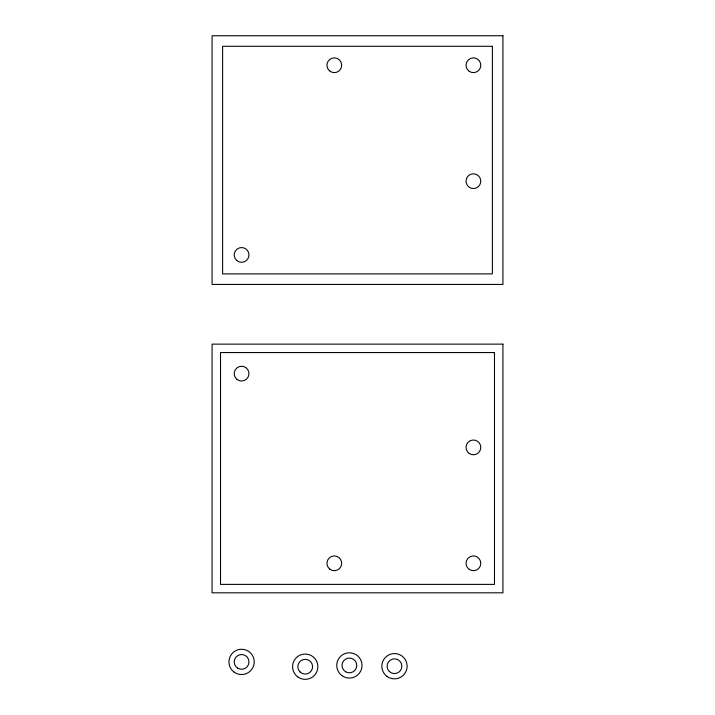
<?xml version="1.0" encoding="UTF-8"?>
<svg xmlns="http://www.w3.org/2000/svg" width="715" height="715" viewBox="0 0 715 715"><rect width="100%" height="100%" fill="white"/><g stroke="black" fill="none" stroke-linecap="round" stroke-linejoin="round"><path stroke-width="1.07" d="M502.922 35.75L212.078 35.75L212.078 284.436L502.922 284.436L502.922 35.75M492.385 46.287L222.615 46.287L222.615 273.899L492.385 273.899L492.385 46.287M502.922 344.13L212.078 344.13L212.078 592.815L502.922 592.815L502.922 344.13M494.485 352.558L220.515 352.558L220.515 584.387L494.485 584.387L494.485 352.558M236.951 379.37A7.373 7.373 0 0 0 248.874 374.776A7.373 7.373 0 0 0 238.935 366.75A7.373 7.373 0 0 0 236.951 379.37M469.317 569.444A7.373 7.373 0 0 0 480.775 563.786A7.373 7.373 0 0 0 470.148 556.699A7.373 7.373 0 0 0 469.317 569.444M469.192 453.444A7.373 7.373 0 0 0 480.766 448.028A7.373 7.373 0 0 0 470.282 440.717A7.373 7.373 0 0 0 469.192 453.444M329.812 569.149A7.373 7.373 0 0 0 341.627 564.296A7.373 7.373 0 0 0 331.519 556.485A7.373 7.373 0 0 0 329.812 569.149M237.898 668.284A7.373 7.373 0 0 0 248.963 661.902A7.373 7.373 0 0 0 237.898 655.512A7.373 7.373 0 0 0 237.898 668.284M233.975 671.993A12.647 12.647 0 0 0 254.138 663.44A12.647 12.647 0 0 0 236.647 650.257A12.647 12.647 0 0 0 233.975 671.993M297.601 676.792A12.647 12.647 0 0 0 317.764 668.248A12.647 12.647 0 0 0 300.273 655.056A12.647 12.647 0 0 0 297.601 676.792M299.996 671.912A7.373 7.373 0 0 0 312.339 668.605A7.373 7.373 0 0 0 303.303 659.579A7.373 7.373 0 0 0 299.996 671.912M345.694 671.823A7.373 7.373 0 0 0 356.758 665.433A7.373 7.373 0 0 0 345.694 659.042A7.373 7.373 0 0 0 345.694 671.823M341.77 675.523A12.647 12.647 0 0 0 361.933 666.979A12.647 12.647 0 0 0 344.442 653.787A12.647 12.647 0 0 0 341.77 675.523M386.878 676.31A12.647 12.647 0 0 0 407.041 667.756A12.647 12.647 0 0 0 389.55 654.574A12.647 12.647 0 0 0 386.878 676.31M389.273 671.43A7.373 7.373 0 0 0 401.616 668.123A7.373 7.373 0 0 0 392.58 659.087A7.373 7.373 0 0 0 389.273 671.43M468.593 186.758A7.373 7.373 0 0 0 480.659 182.548A7.373 7.373 0 0 0 470.988 174.201A7.373 7.373 0 0 0 468.593 186.758M469.165 71.286A7.373 7.373 0 0 0 480.757 65.923A7.373 7.373 0 0 0 470.318 58.559A7.373 7.373 0 0 0 469.165 71.286M329.463 70.812A7.373 7.373 0 0 0 341.556 66.683A7.373 7.373 0 0 0 331.939 58.273A7.373 7.373 0 0 0 329.463 70.812M236.665 260.421A7.373 7.373 0 0 0 248.802 256.453A7.373 7.373 0 0 0 239.293 247.917A7.373 7.373 0 0 0 236.665 260.421"/></g></svg>
